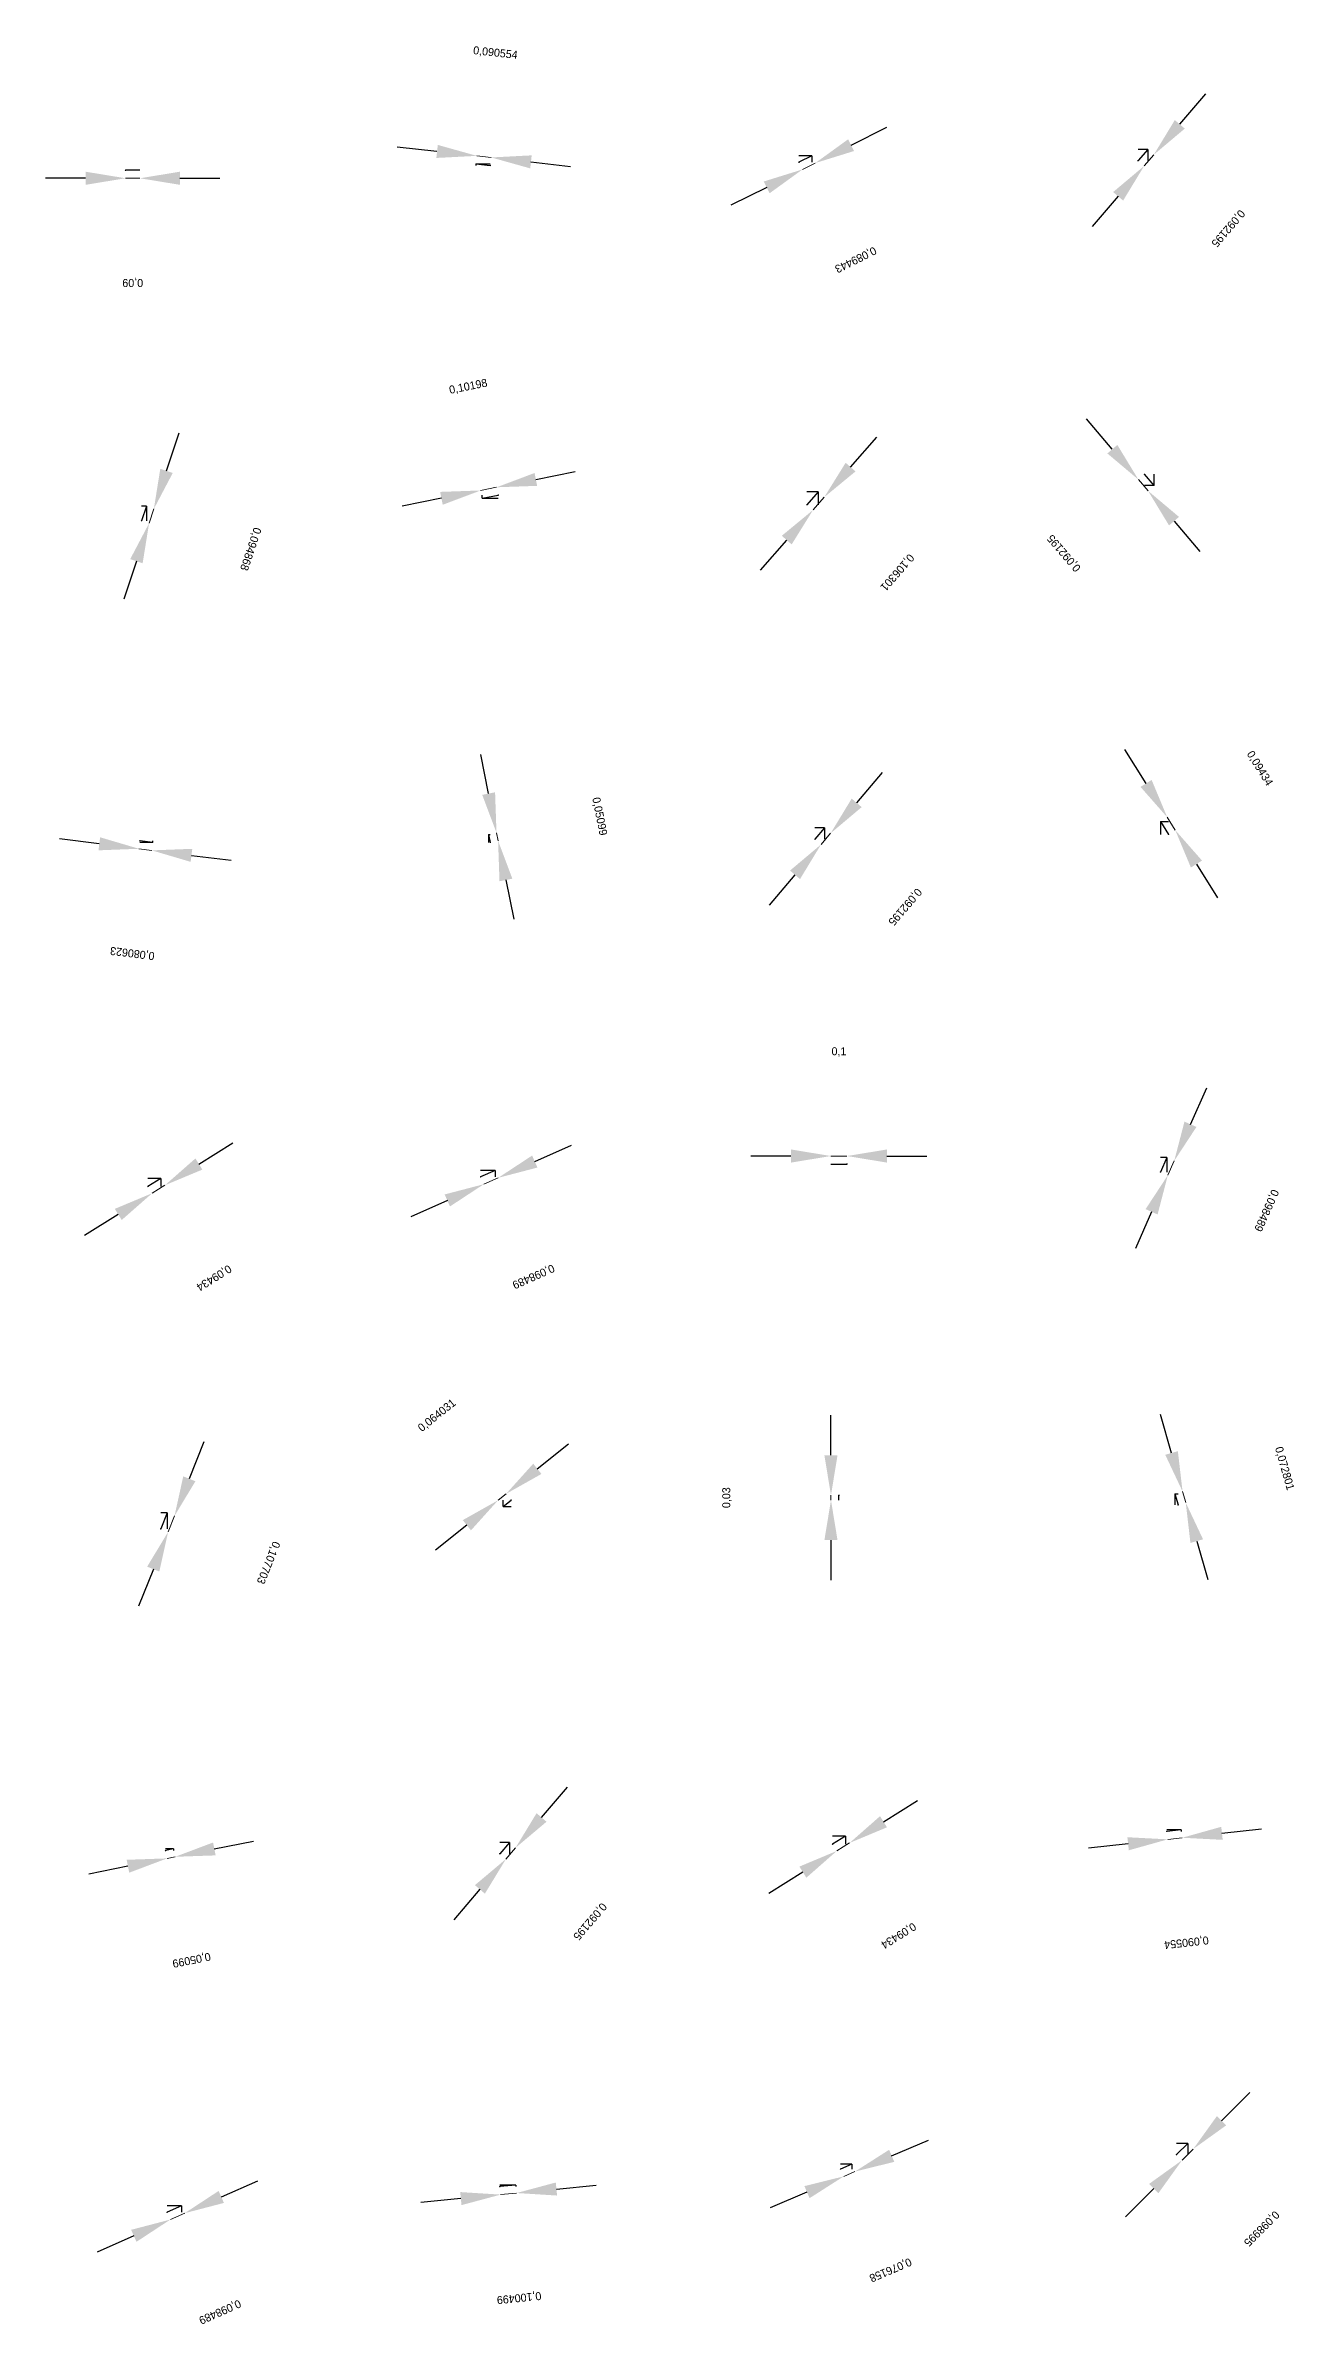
# Model space of a CAD drawing. Header units: metres. Extents: x 6010712 to 6010732, y 6568801 to 6568957.
# Drawn here: x 6010711.58 to 6010719.39, y 6568801.45 to 6568815.7 of the extents above; entities that cross this region are included whole.
import ezdxf

# ---------------------------------------------------------------- set-up
doc = ezdxf.new("R2010")
doc.units = ezdxf.units.M
doc.dimstyles.get("Standard").update_dxf_attribs({"dimtxt": 2.5, "dimasz": 2.5, "dimexe": 1.25, "dimexo": 0.625, "dimtad": 1, "dimdec": 0, "dimcen": 2.5, "dimadec": 0, "dimazin": 0, "dimtfac": 1, "dimtmove": 0, "dimatfit": 3, "dimarcsym": 0})

# ---------------------------------------------------------------- blocks, each defined once
blk = doc.blocks.new('_CLOSEDFILLED')
at = {"color": 0, "linetype": 'BYBLOCK'}
blk.add_solid([(-1, 0.164), (0, 0), (-1, -0.164)], dxfattribs=at)
blk = doc.blocks.new('*D1')
for p, q in [((6010718.932, 6568802.731), (6010719.109, 6568802.908)), ((6010718.509, 6568802.308), (6010718.332, 6568802.131))]:
    blk.add_line(p, q)
at = {"lineweight": 13}
blk.add_line((6010718.755, 6568802.555), (6010718.685, 6568802.485), dxfattribs=at)
at = {"layer": 'DEFPOINTS'}
for p in [(6010718.65, 6568802.52), (6010718.72, 6568802.59), (6010718.755, 6568802.555)]:
    blk.add_point(p, dxfattribs=at)
at = {"xscale": 0.25, "yscale": 0.25}
for p, rotation in [((6010718.755, 6568802.555), -134.99999961885106), ((6010718.685, 6568802.485), 45.000000381148936)]:
    blk.add_blockref('_CLOSEDFILLED', p, dxfattribs=dict(at, rotation=rotation))
at = {"color": 1, "insert": (6010719.18, 6568802.06), "char_height": 0.05, "attachment_point": 5, "rotation": 225}
blk.add_mtext('0,098995', dxfattribs=at)
blk = doc.blocks.new('_DOTSMALL')
at = {"color": 0, "linetype": 'BYBLOCK', "const_width": 0.125}
blk.add_lwpolyline([(-0.0625, 0, 1), (0.0625, 0, 1)], format="xyb", close=True, dxfattribs=at)
blk = doc.blocks.new('_OPEN')
at = {"color": 0, "linetype": 'BYBLOCK'}
blk.add_line((0, 0), (-1, 0), dxfattribs=at)
blk.add_lwpolyline([(-1, 0.1644), (0, 0), (-1, -0.1644)], dxfattribs=at)
blk = doc.blocks.new('*D2')
for p, q in [((6010716.869, 6568802.513), (6010717.099, 6568802.611)), ((6010716.34, 6568802.286), (6010716.11, 6568802.187))]:
    blk.add_line(p, q)
at = {"lineweight": 13}
blk.add_line((6010716.64, 6568802.414), (6010716.57, 6568802.384), dxfattribs=at)
at = {"layer": 'DEFPOINTS'}
for p in [(6010716.55, 6568802.43), (6010716.62, 6568802.46), (6010716.64, 6568802.414)]:
    blk.add_point(p, dxfattribs=at)
at = {"xscale": 0.25, "yscale": 0.25}
for p, rotation in [((6010716.64, 6568802.414), -156.80140939435034), ((6010716.57, 6568802.384), 23.198590605649656)]:
    blk.add_blockref('_CLOSEDFILLED', p, dxfattribs=dict(at, rotation=rotation))
at = {"color": 1, "insert": (6010716.861, 6568801.802), "char_height": 0.05, "attachment_point": 5, "rotation": 203.1986}
blk.add_mtext('0,076158', dxfattribs=at)
blk = doc.blocks.new('*D3')
for p, q in [((6010714.176, 6568802.245), (6010713.927, 6568802.22)), ((6010714.774, 6568802.305), (6010715.022, 6568802.33))]:
    blk.add_line(p, q)
at = {"lineweight": 13}
blk.add_line((6010714.525, 6568802.28), (6010714.425, 6568802.27), dxfattribs=at)
at = {"layer": 'DEFPOINTS'}
for p in [(6010714.42, 6568802.32), (6010714.52, 6568802.33), (6010714.525, 6568802.28)]:
    blk.add_point(p, dxfattribs=at)
at = {"xscale": 0.25, "yscale": 0.25}
for p, rotation in [((6010714.425, 6568802.27), 5.710593031834577), ((6010714.525, 6568802.28), -174.28940696816542)]:
    blk.add_blockref('_CLOSEDFILLED', p, dxfattribs=dict(at, rotation=rotation))
at = {"color": 1, "insert": (6010714.54, 6568801.628), "char_height": 0.05, "attachment_point": 5, "rotation": 185.7106}
blk.add_mtext('0,100499', dxfattribs=at)
blk = doc.blocks.new('*D4')
for p, q in [((6010712.679, 6568802.256), (6010712.907, 6568802.357)), ((6010712.132, 6568802.013), (6010711.903, 6568801.911))]:
    blk.add_line(p, q)
at = {"lineweight": 13}
blk.add_line((6010712.45, 6568802.154), (6010712.36, 6568802.114), dxfattribs=at)
at = {"layer": 'DEFPOINTS'}
for p in [(6010712.34, 6568802.16), (6010712.43, 6568802.2), (6010712.45, 6568802.154)]:
    blk.add_point(p, dxfattribs=at)
at = {"xscale": 0.25, "yscale": 0.25}
for p, rotation in [((6010712.45, 6568802.154), -156.03751097041064), ((6010712.36, 6568802.114), 23.962489029589364)]:
    blk.add_blockref('_CLOSEDFILLED', p, dxfattribs=dict(at, rotation=rotation))
at = {"color": 1, "insert": (6010712.669, 6568801.54), "char_height": 0.05, "attachment_point": 5, "rotation": 203.9625}
blk.add_mtext('0,098489', dxfattribs=at)
blk = doc.blocks.new('*D5')
for p, q in [((6010718.934, 6568804.528), (6010719.182, 6568804.556)), ((6010718.347, 6568804.463), (6010718.099, 6568804.435))]:
    blk.add_line(p, q)
at = {"lineweight": 13}
blk.add_line((6010718.686, 6568804.5), (6010718.596, 6568804.49), dxfattribs=at)
at = {"layer": 'DEFPOINTS'}
for p in [(6010718.59, 6568804.54), (6010718.68, 6568804.55), (6010718.686, 6568804.5)]:
    blk.add_point(p, dxfattribs=at)
at = {"xscale": 0.25, "yscale": 0.25}
for p, rotation in [((6010718.596, 6568804.49), 6.3401916157614835), ((6010718.686, 6568804.5), -173.65980838423852)]:
    blk.add_blockref('_CLOSEDFILLED', p, dxfattribs=dict(at, rotation=rotation))
at = {"color": 1, "insert": (6010718.712, 6568803.849), "char_height": 0.05, "attachment_point": 5, "rotation": 186.3402}
blk.add_mtext('0,090554', dxfattribs=at)
blk = doc.blocks.new('*D6')
for p, q in [((6010716.8185, 6568804.6001), (6010717.0305, 6568804.7326)), ((6010716.3145, 6568804.2851), (6010716.1025, 6568804.1526))]:
    blk.add_line(p, q)
at = {"lineweight": 13}
blk.add_line((6010716.6065, 6568804.4676), (6010716.5265, 6568804.4176), dxfattribs=at)
at = {"layer": 'DEFPOINTS'}
for p in [(6010716.5, 6568804.46), (6010716.58, 6568804.51), (6010716.6065, 6568804.4676)]:
    blk.add_point(p, dxfattribs=at)
at = {"xscale": 0.25, "yscale": 0.25}
for p, rotation in [((6010716.6065, 6568804.4676), -147.99461691182853), ((6010716.5265, 6568804.4176), 32.00538308817147)]:
    blk.add_blockref('_CLOSEDFILLED', p, dxfattribs=dict(at, rotation=rotation))
at = {"color": 1, "insert": (6010716.911, 6568803.8914), "char_height": 0.05, "attachment_point": 5, "rotation": 212.00538}
blk.add_mtext('0,09434', dxfattribs=at)
blk = doc.blocks.new('*D7')
for p, q in [((6010714.681, 6568804.627), (6010714.843, 6568804.817)), ((6010714.295, 6568804.178), (6010714.133, 6568803.988))]:
    blk.add_line(p, q)
at = {"lineweight": 13}
blk.add_line((6010714.518, 6568804.437), (6010714.458, 6568804.367), dxfattribs=at)
at = {"layer": 'DEFPOINTS'}
for p in [(6010714.42, 6568804.4), (6010714.48, 6568804.47), (6010714.518, 6568804.437)]:
    blk.add_point(p, dxfattribs=at)
at = {"xscale": 0.25, "yscale": 0.25}
for p, rotation in [((6010714.518, 6568804.437), -130.60129514722425), ((6010714.458, 6568804.367), 49.39870485277575)]:
    blk.add_blockref('_CLOSEDFILLED', p, dxfattribs=dict(at, rotation=rotation))
at = {"color": 1, "insert": (6010714.981, 6568803.979), "char_height": 0.05, "attachment_point": 5, "rotation": 229.3987}
blk.add_mtext('0,092195', dxfattribs=at)
blk = doc.blocks.new('*D8')
at = {"lineweight": 13}
blk.add_line((6010712.39, 6568804.381), (6010712.34, 6568804.371), dxfattribs=at)
for p, q in [((6010712.635, 6568804.43), (6010712.88, 6568804.479)), ((6010712.095, 6568804.322), (6010711.85, 6568804.273))]:
    blk.add_line(p, q)
at = {"layer": 'DEFPOINTS'}
for p in [(6010712.33, 6568804.42), (6010712.38, 6568804.43), (6010712.39, 6568804.381)]:
    blk.add_point(p, dxfattribs=at)
at = {"xscale": 0.25, "yscale": 0.25}
for p, rotation in [((6010712.34, 6568804.371), 11.309932268786156), ((6010712.39, 6568804.381), -168.69006773121384)]:
    blk.add_blockref('_CLOSEDFILLED', p, dxfattribs=dict(at, rotation=rotation))
at = {"color": 1, "insert": (6010712.492, 6568803.739), "char_height": 0.05, "attachment_point": 5, "rotation": 191.3099}
blk.add_mtext('0,05099', dxfattribs=at)
blk = doc.blocks.new('*D9')
for p, q in [((6010718.619, 6568806.904), (6010718.551, 6568807.144)), ((6010718.777, 6568806.353), (6010718.845, 6568806.113))]:
    blk.add_line(p, q)
at = {"lineweight": 13}
blk.add_line((6010718.688, 6568806.664), (6010718.708, 6568806.594), dxfattribs=at)
at = {"layer": 'DEFPOINTS'}
for p in [(6010718.688, 6568806.664), (6010718.64, 6568806.65), (6010718.66, 6568806.58)]:
    blk.add_point(p, dxfattribs=at)
at = {"xscale": 0.25, "yscale": 0.25}
for p, rotation in [((6010718.688, 6568806.664), -74.05460379703457), ((6010718.708, 6568806.594), 105.94539620296543)]:
    blk.add_blockref('_CLOSEDFILLED', p, dxfattribs=dict(at, rotation=rotation))
at = {"color": 1, "insert": (6010719.323, 6568806.807), "char_height": 0.05, "attachment_point": 5, "rotation": 285.9454}
blk.add_mtext('0,072801', dxfattribs=at)
blk = doc.blocks.new('*D10')
for p, q in [((6010716.49, 6568806.89), (6010716.49, 6568807.14)), ((6010716.49, 6568806.36), (6010716.49, 6568806.11))]:
    blk.add_line(p, q)
at = {"lineweight": 13}
blk.add_line((6010716.49, 6568806.61), (6010716.49, 6568806.64), dxfattribs=at)
at = {"layer": 'DEFPOINTS'}
for p in [(6010716.49, 6568806.61), (6010716.54, 6568806.64), (6010716.54, 6568806.61)]:
    blk.add_point(p, dxfattribs=at)
at = {"xscale": 0.25, "yscale": 0.25}
for p, rotation in [((6010716.49, 6568806.64), 270), ((6010716.49, 6568806.61), 90)]:
    blk.add_blockref('_CLOSEDFILLED', p, dxfattribs=dict(at, rotation=rotation))
at = {"color": 1, "insert": (6010715.84, 6568806.625), "char_height": 0.05, "attachment_point": 5, "rotation": 90}
blk.add_mtext('0,03', dxfattribs=at)
blk = doc.blocks.new('*D11')
for p, q in [((6010714.654, 6568806.805), (6010714.849, 6568806.961)), ((6010714.214, 6568806.453), (6010714.018, 6568806.297))]:
    blk.add_line(p, q)
at = {"lineweight": 13}
blk.add_line((6010714.409, 6568806.609), (6010714.459, 6568806.649), dxfattribs=at)
at = {"layer": 'DEFPOINTS'}
for p in [(6010714.409, 6568806.609), (6010714.44, 6568806.57), (6010714.49, 6568806.61)]:
    blk.add_point(p, dxfattribs=at)
at = {"xscale": 0.25, "yscale": 0.25}
for p, rotation in [((6010714.459, 6568806.649), 218.65980838423852), ((6010714.409, 6568806.609), 38.65980838423852)]:
    blk.add_blockref('_CLOSEDFILLED', p, dxfattribs=dict(at, rotation=rotation))
at = {"color": 1, "insert": (6010714.028, 6568807.137), "char_height": 0.05, "attachment_point": 5, "rotation": 38.6598}
blk.add_mtext('0,064031', dxfattribs=at)
blk = doc.blocks.new('*D12')
for p, q in [((6010712.479, 6568806.744), (6010712.572, 6568806.976)), ((6010712.254, 6568806.179), (6010712.161, 6568805.947))]:
    blk.add_line(p, q)
at = {"lineweight": 13}
blk.add_line((6010712.386, 6568806.511), (6010712.346, 6568806.411), dxfattribs=at)
at = {"layer": 'DEFPOINTS'}
for p in [(6010712.34, 6568806.53), (6010712.386, 6568806.511), (6010712.3, 6568806.43)]:
    blk.add_point(p, dxfattribs=at)
at = {"xscale": 0.25, "yscale": 0.25}
for p, rotation in [((6010712.386, 6568806.511), -111.80140939435034), ((6010712.346, 6568806.411), 68.19859060564966)]:
    blk.add_blockref('_CLOSEDFILLED', p, dxfattribs=dict(at, rotation=rotation))
at = {"color": 1, "insert": (6010712.97, 6568806.22), "char_height": 0.05, "attachment_point": 5, "rotation": 248.1986}
blk.add_mtext('0,107703', dxfattribs=at)
blk = doc.blocks.new('*D13')
for p, q in [((6010718.737, 6568808.958), (6010718.839, 6568809.187)), ((6010718.494, 6568808.411), (6010718.393, 6568808.183))]:
    blk.add_line(p, q)
at = {"lineweight": 13}
blk.add_line((6010718.636, 6568808.73), (6010718.596, 6568808.64), dxfattribs=at)
at = {"layer": 'DEFPOINTS'}
for p in [(6010718.55, 6568808.66), (6010718.59, 6568808.75), (6010718.636, 6568808.73)]:
    blk.add_point(p, dxfattribs=at)
at = {"xscale": 0.25, "yscale": 0.25}
for p, rotation in [((6010718.636, 6568808.73), -113.96248902958938), ((6010718.596, 6568808.64), 66.03751097041062)]:
    blk.add_blockref('_CLOSEDFILLED', p, dxfattribs=dict(at, rotation=rotation))
at = {"color": 1, "insert": (6010719.21, 6568808.421), "char_height": 0.05, "attachment_point": 5, "rotation": 246.0375}
blk.add_mtext('0,098489', dxfattribs=at)
blk = doc.blocks.new('*D14')
for p, q in [((6010716.24, 6568808.76), (6010715.99, 6568808.76)), ((6010716.84, 6568808.76), (6010717.09, 6568808.76))]:
    blk.add_line(p, q)
at = {"lineweight": 13}
blk.add_line((6010716.49, 6568808.76), (6010716.59, 6568808.76), dxfattribs=at)
at = {"layer": 'DEFPOINTS'}
for p in [(6010716.49, 6568808.76), (6010716.49, 6568808.71), (6010716.59, 6568808.71)]:
    blk.add_point(p, dxfattribs=at)
at = {"xscale": 0.25, "yscale": 0.25}
blk.add_blockref('_CLOSEDFILLED', (6010716.49, 6568808.76), dxfattribs=at)
at = {"xscale": 0.25, "yscale": 0.25, "rotation": 180}
blk.add_blockref('_CLOSEDFILLED', (6010716.59, 6568808.76), dxfattribs=at)
at = {"color": 1, "insert": (6010716.54, 6568809.41), "char_height": 0.05, "attachment_point": 5}
blk.add_mtext('0,1', dxfattribs=at)
blk = doc.blocks.new('*D15')
for p, q in [((6010714.639, 6568808.726), (6010714.867, 6568808.827)), ((6010714.092, 6568808.483), (6010713.863, 6568808.381))]:
    blk.add_line(p, q)
at = {"lineweight": 13}
blk.add_line((6010714.41, 6568808.624), (6010714.32, 6568808.584), dxfattribs=at)
at = {"layer": 'DEFPOINTS'}
for p in [(6010714.39, 6568808.67), (6010714.3, 6568808.63), (6010714.41, 6568808.624)]:
    blk.add_point(p, dxfattribs=at)
at = {"xscale": 0.25, "yscale": 0.25}
for p, rotation in [((6010714.41, 6568808.624), -156.03751097041064), ((6010714.32, 6568808.584), 23.962489029589364)]:
    blk.add_blockref('_CLOSEDFILLED', p, dxfattribs=dict(at, rotation=rotation))
at = {"color": 1, "insert": (6010714.629, 6568808.01), "char_height": 0.05, "attachment_point": 5, "rotation": 203.9625}
blk.add_mtext('0,098489', dxfattribs=at)
blk = doc.blocks.new('*D16')
for p, q in [((6010712.5385, 6568808.7101), (6010712.7505, 6568808.8426)), ((6010712.0345, 6568808.3951), (6010711.8225, 6568808.2626))]:
    blk.add_line(p, q)
at = {"lineweight": 13}
blk.add_line((6010712.3265, 6568808.5776), (6010712.2465, 6568808.5276), dxfattribs=at)
at = {"layer": 'DEFPOINTS'}
for p in [(6010712.22, 6568808.57), (6010712.3, 6568808.62), (6010712.3265, 6568808.5776)]:
    blk.add_point(p, dxfattribs=at)
at = {"xscale": 0.25, "yscale": 0.25}
for p, rotation in [((6010712.3265, 6568808.5776), -147.99461691182853), ((6010712.2465, 6568808.5276), 32.00538308817147)]:
    blk.add_blockref('_CLOSEDFILLED', p, dxfattribs=dict(at, rotation=rotation))
at = {"color": 1, "insert": (6010712.631, 6568808.0014), "char_height": 0.05, "attachment_point": 5, "rotation": 212.00538}
blk.add_mtext('0,09434', dxfattribs=at)
blk = doc.blocks.new('*D17')
for p, q in [((6010718.4599, 6568811.0885), (6010718.3274, 6568811.3005)), ((6010718.7749, 6568810.5845), (6010718.9074, 6568810.3725))]:
    blk.add_line(p, q)
at = {"lineweight": 13}
blk.add_line((6010718.5924, 6568810.8765), (6010718.6424, 6568810.7965), dxfattribs=at)
at = {"layer": 'DEFPOINTS'}
for p in [(6010718.55, 6568810.85), (6010718.5924, 6568810.8765), (6010718.6, 6568810.77)]:
    blk.add_point(p, dxfattribs=at)
at = {"xscale": 0.25, "yscale": 0.25}
for p, rotation in [((6010718.5924, 6568810.8765), -57.994616911828544), ((6010718.6424, 6568810.7965), 122.00538308817146)]:
    blk.add_blockref('_CLOSEDFILLED', p, dxfattribs=dict(at, rotation=rotation))
at = {"color": 1, "insert": (6010719.1686, 6568811.181), "char_height": 0.05, "attachment_point": 5, "rotation": 302.00538}
blk.add_mtext('0,09434', dxfattribs=at)
blk = doc.blocks.new('*D18')
for p, q in [((6010716.651, 6568810.967), (6010716.813, 6568811.157)), ((6010716.265, 6568810.518), (6010716.103, 6568810.328))]:
    blk.add_line(p, q)
at = {"lineweight": 13}
blk.add_line((6010716.488, 6568810.777), (6010716.428, 6568810.707), dxfattribs=at)
at = {"layer": 'DEFPOINTS'}
for p in [(6010716.45, 6568810.81), (6010716.39, 6568810.74), (6010716.488, 6568810.777)]:
    blk.add_point(p, dxfattribs=at)
at = {"xscale": 0.25, "yscale": 0.25}
for p, rotation in [((6010716.488, 6568810.777), -130.60129514722425), ((6010716.428, 6568810.707), 49.39870485277575)]:
    blk.add_blockref('_CLOSEDFILLED', p, dxfattribs=dict(at, rotation=rotation))
at = {"color": 1, "insert": (6010716.951, 6568810.319), "char_height": 0.05, "attachment_point": 5, "rotation": 229.3987}
blk.add_mtext('0,092195', dxfattribs=at)
blk = doc.blocks.new('*D19')
for p, q in [((6010714.35, 6568811.025), (6010714.301, 6568811.27)), ((6010714.458, 6568810.485), (6010714.507, 6568810.24))]:
    blk.add_line(p, q)
at = {"lineweight": 13}
blk.add_line((6010714.399, 6568810.78), (6010714.409, 6568810.73), dxfattribs=at)
at = {"layer": 'DEFPOINTS'}
for p in [(6010714.35, 6568810.77), (6010714.36, 6568810.72), (6010714.399, 6568810.78)]:
    blk.add_point(p, dxfattribs=at)
at = {"xscale": 0.25, "yscale": 0.25}
for p, rotation in [((6010714.399, 6568810.78), -78.69006670504359), ((6010714.409, 6568810.73), 101.30993329495641)]:
    blk.add_blockref('_CLOSEDFILLED', p, dxfattribs=dict(at, rotation=rotation))
at = {"color": 1, "insert": (6010715.041, 6568810.882), "char_height": 0.05, "attachment_point": 5, "rotation": 281.3099}
blk.add_mtext('0,05099', dxfattribs=at)
blk = doc.blocks.new('*D20')
for p, q in [((6010711.916, 6568810.711), (6010711.668, 6568810.742)), ((6010712.492, 6568810.639), (6010712.74, 6568810.608))]:
    blk.add_line(p, q)
at = {"lineweight": 13}
blk.add_line((6010712.244, 6568810.67), (6010712.164, 6568810.68), dxfattribs=at)
at = {"layer": 'DEFPOINTS'}
for p in [(6010712.17, 6568810.73), (6010712.244, 6568810.67), (6010712.25, 6568810.72)]:
    blk.add_point(p, dxfattribs=at)
at = {"xscale": 0.25, "yscale": 0.25}
for p, rotation in [((6010712.164, 6568810.68), 352.8749831585365), ((6010712.244, 6568810.67), 172.8749831585365)]:
    blk.add_blockref('_CLOSEDFILLED', p, dxfattribs=dict(at, rotation=rotation))
at = {"color": 1, "insert": (6010712.123, 6568810.03), "char_height": 0.05, "attachment_point": 5, "rotation": 172.875}
blk.add_mtext('0,080623', dxfattribs=at)
blk = doc.blocks.new('*D21')
for p, q in [((6010718.249, 6568813.177), (6010718.087, 6568813.367)), ((6010718.635, 6568812.728), (6010718.797, 6568812.538))]:
    blk.add_line(p, q)
at = {"lineweight": 13}
blk.add_line((6010718.472, 6568812.917), (6010718.412, 6568812.987), dxfattribs=at)
at = {"layer": 'DEFPOINTS'}
for p in [(6010718.45, 6568813.02), (6010718.51, 6568812.95), (6010718.472, 6568812.917)]:
    blk.add_point(p, dxfattribs=at)
at = {"xscale": 0.25, "yscale": 0.25}
for p, rotation in [((6010718.412, 6568812.987), 310.60129470778196), ((6010718.472, 6568812.917), 130.60129470778196)]:
    blk.add_blockref('_CLOSEDFILLED', p, dxfattribs=dict(at, rotation=rotation))
at = {"color": 1, "insert": (6010717.949, 6568812.529), "char_height": 0.05, "attachment_point": 5, "rotation": 130.6013}
blk.add_mtext('0,092195', dxfattribs=at)
blk = doc.blocks.new('*D22')
for p, q in [((6010716.612, 6568813.065), (6010716.777, 6568813.253)), ((6010716.213, 6568812.609), (6010716.048, 6568812.421))]:
    blk.add_line(p, q)
at = {"lineweight": 13}
blk.add_line((6010716.448, 6568812.877), (6010716.378, 6568812.797), dxfattribs=at)
at = {"layer": 'DEFPOINTS'}
for p in [(6010716.34, 6568812.83), (6010716.41, 6568812.91), (6010716.448, 6568812.877)]:
    blk.add_point(p, dxfattribs=at)
at = {"xscale": 0.25, "yscale": 0.25}
for p, rotation in [((6010716.448, 6568812.877), -131.18592526015365), ((6010716.378, 6568812.797), 48.81407473984635)]:
    blk.add_blockref('_CLOSEDFILLED', p, dxfattribs=dict(at, rotation=rotation))
at = {"color": 1, "insert": (6010716.902, 6568812.409), "char_height": 0.05, "attachment_point": 5, "rotation": 228.8141}
blk.add_mtext('0,106301', dxfattribs=at)
blk = doc.blocks.new('*D23')
at = {"lineweight": 13}
blk.add_line((6010714.3, 6568812.919), (6010714.4, 6568812.939), dxfattribs=at)
for p, q in [((6010714.645, 6568812.988), (6010714.89, 6568813.037)), ((6010714.055, 6568812.87), (6010713.81, 6568812.821))]:
    blk.add_line(p, q)
at = {"layer": 'DEFPOINTS'}
for p in [(6010714.3, 6568812.919), (6010714.31, 6568812.87), (6010714.41, 6568812.89)]:
    blk.add_point(p, dxfattribs=at)
at = {"xscale": 0.25, "yscale": 0.25}
for p, rotation in [((6010714.3, 6568812.919), 11.30993216616914), ((6010714.4, 6568812.939), 191.30993216616915)]:
    blk.add_blockref('_CLOSEDFILLED', p, dxfattribs=dict(at, rotation=rotation))
at = {"color": 1, "insert": (6010714.223, 6568813.566), "char_height": 0.05, "attachment_point": 5, "rotation": 11.3099}
blk.add_mtext('0,10198', dxfattribs=at)
blk = doc.blocks.new('*D24')
for p, q in [((6010712.336, 6568813.041), (6010712.416, 6568813.279)), ((6010712.148, 6568812.477), (6010712.069, 6568812.24))]:
    blk.add_line(p, q)
at = {"lineweight": 13}
blk.add_line((6010712.257, 6568812.804), (6010712.227, 6568812.714), dxfattribs=at)
at = {"layer": 'DEFPOINTS'}
for p in [(6010712.21, 6568812.82), (6010712.257, 6568812.804), (6010712.18, 6568812.73)]:
    blk.add_point(p, dxfattribs=at)
at = {"xscale": 0.25, "yscale": 0.25}
for p, rotation in [((6010712.257, 6568812.804), -108.43494900079152), ((6010712.227, 6568812.714), 71.56505099920848)]:
    blk.add_blockref('_CLOSEDFILLED', p, dxfattribs=dict(at, rotation=rotation))
at = {"color": 1, "insert": (6010712.859, 6568812.554), "char_height": 0.05, "attachment_point": 5, "rotation": 251.5651}
blk.add_mtext('0,094868', dxfattribs=at)
blk = doc.blocks.new('*D25')
for p, q in [((6010718.671, 6568815.207), (6010718.833, 6568815.397)), ((6010718.285, 6568814.758), (6010718.123, 6568814.568))]:
    blk.add_line(p, q)
at = {"lineweight": 13}
blk.add_line((6010718.508, 6568815.017), (6010718.448, 6568814.947), dxfattribs=at)
at = {"layer": 'DEFPOINTS'}
for p in [(6010718.41, 6568814.98), (6010718.47, 6568815.05), (6010718.508, 6568815.017)]:
    blk.add_point(p, dxfattribs=at)
at = {"xscale": 0.25, "yscale": 0.25}
for p, rotation in [((6010718.508, 6568815.017), -130.60129470778196), ((6010718.448, 6568814.947), 49.39870529221804)]:
    blk.add_blockref('_CLOSEDFILLED', p, dxfattribs=dict(at, rotation=rotation))
at = {"color": 1, "insert": (6010718.971, 6568814.559), "char_height": 0.05, "attachment_point": 5, "rotation": 229.3987}
blk.add_mtext('0,092195', dxfattribs=at)
blk = doc.blocks.new('*D26')
for p, q in [((6010716.616, 6568815.077), (6010716.84, 6568815.189)), ((6010716.089, 6568814.813), (6010715.865, 6568814.702))]:
    blk.add_line(p, q)
at = {"lineweight": 13}
blk.add_line((6010716.392, 6568814.965), (6010716.312, 6568814.925), dxfattribs=at)
at = {"layer": 'DEFPOINTS'}
for p in [(6010716.29, 6568814.97), (6010716.37, 6568815.01), (6010716.392, 6568814.965)]:
    blk.add_point(p, dxfattribs=at)
at = {"xscale": 0.25, "yscale": 0.25}
for p, rotation in [((6010716.392, 6568814.965), -153.434948822922), ((6010716.312, 6568814.925), 26.565051177078004)]:
    blk.add_blockref('_CLOSEDFILLED', p, dxfattribs=dict(at, rotation=rotation))
at = {"color": 1, "insert": (6010716.643, 6568814.364), "char_height": 0.05, "attachment_point": 5, "rotation": 206.5651}
blk.add_mtext('0,089443', dxfattribs=at)
blk = doc.blocks.new('*D27')
for p, q in [((6010714.027, 6568815.037), (6010713.779, 6568815.065)), ((6010714.614, 6568814.972), (6010714.862, 6568814.944))]:
    blk.add_line(p, q)
at = {"lineweight": 13}
blk.add_line((6010714.276, 6568815.01), (6010714.366, 6568815), dxfattribs=at)
at = {"layer": 'DEFPOINTS'}
for p in [(6010714.27, 6568814.96), (6010714.276, 6568815.01), (6010714.36, 6568814.95)]:
    blk.add_point(p, dxfattribs=at)
at = {"xscale": 0.25, "yscale": 0.25}
for p, rotation in [((6010714.276, 6568815.01), -6.340191550687279), ((6010714.366, 6568815), 173.65980844931272)]:
    blk.add_blockref('_CLOSEDFILLED', p, dxfattribs=dict(at, rotation=rotation))
at = {"color": 1, "insert": (6010714.392, 6568815.651), "char_height": 0.05, "attachment_point": 5, "rotation": 353.6598}
blk.add_mtext('0,090554', dxfattribs=at)
blk = doc.blocks.new('*D28')
for p, q in [((6010711.83, 6568814.87), (6010711.58, 6568814.87)), ((6010712.42, 6568814.87), (6010712.67, 6568814.87))]:
    blk.add_line(p, q)
at = {"lineweight": 13}
blk.add_line((6010712.17, 6568814.87), (6010712.08, 6568814.87), dxfattribs=at)
at = {"layer": 'DEFPOINTS'}
for p in [(6010712.08, 6568814.92), (6010712.17, 6568814.92), (6010712.17, 6568814.87)]:
    blk.add_point(p, dxfattribs=at)
at = {"xscale": 0.25, "yscale": 0.25}
for p, rotation in [((6010712.08, 6568814.87), 360), ((6010712.17, 6568814.87), 180)]:
    blk.add_blockref('_CLOSEDFILLED', p, dxfattribs=dict(at, rotation=rotation))
at = {"color": 1, "insert": (6010712.125, 6568814.22), "char_height": 0.05, "attachment_point": 5, "rotation": 180}
blk.add_mtext('0,09', dxfattribs=at)

msp = doc.modelspace()

# ---------------------------------------------------------------- hatches: boundary and pattern name
h = msp.add_hatch(color=1)
edge = h.paths.add_edge_path()
edge.add_ellipse((6010712.08, 6568814.92), major_axis=(0, 0.005), ratio=1, start_angle=0, end_angle=360, ccw=False)
h = msp.add_hatch(color=1)
edge = h.paths.add_edge_path()
edge.add_ellipse((6010714.36, 6568814.95), major_axis=(0, 0.005), ratio=1, start_angle=0, end_angle=360, ccw=False)
h = msp.add_hatch(color=1)
edge = h.paths.add_edge_path()
edge.add_ellipse((6010716.29, 6568814.97), major_axis=(0, 0.005), ratio=1, start_angle=0, end_angle=360, ccw=False)
h = msp.add_hatch(color=1)
edge = h.paths.add_edge_path()
edge.add_ellipse((6010718.41, 6568814.98), major_axis=(0, 0.005), ratio=1, start_angle=0, end_angle=360, ccw=False)
h = msp.add_hatch(color=1)
edge = h.paths.add_edge_path()
edge.add_ellipse((6010718.45, 6568813.02), major_axis=(0, 0.005), ratio=1, start_angle=0, end_angle=360, ccw=False)
h = msp.add_hatch(color=1)
edge = h.paths.add_edge_path()
edge.add_ellipse((6010714.41, 6568812.89), major_axis=(0, 0.005), ratio=1, start_angle=0, end_angle=360, ccw=False)
h = msp.add_hatch(color=1)
edge = h.paths.add_edge_path()
edge.add_ellipse((6010716.34, 6568812.83), major_axis=(0, 0.005), ratio=1, start_angle=0, end_angle=360, ccw=False)
h = msp.add_hatch(color=1)
edge = h.paths.add_edge_path()
edge.add_ellipse((6010712.18, 6568812.73), major_axis=(0, 0.005), ratio=1, start_angle=0, end_angle=360, ccw=False)
h = msp.add_hatch(color=1)
edge = h.paths.add_edge_path()
edge.add_ellipse((6010712.17, 6568810.73), major_axis=(0, 0.005), ratio=1, start_angle=0, end_angle=360, ccw=False)
h = msp.add_hatch(color=1)
edge = h.paths.add_edge_path()
edge.add_ellipse((6010714.36, 6568810.72), major_axis=(0, 0.005), ratio=1, start_angle=0, end_angle=360, ccw=False)
h = msp.add_hatch(color=1)
edge = h.paths.add_edge_path()
edge.add_ellipse((6010716.39, 6568810.74), major_axis=(0, 0.005), ratio=1, start_angle=0, end_angle=360, ccw=False)
h = msp.add_hatch(color=1)
edge = h.paths.add_edge_path()
edge.add_ellipse((6010718.6, 6568810.77), major_axis=(0, 0.005), ratio=1, start_angle=0, end_angle=360, ccw=False)
h = msp.add_hatch(color=1)
edge = h.paths.add_edge_path()
edge.add_ellipse((6010716.59, 6568808.71), major_axis=(0, 0.005), ratio=1, start_angle=0, end_angle=360, ccw=False)
h = msp.add_hatch(color=1)
edge = h.paths.add_edge_path()
edge.add_ellipse((6010718.55, 6568808.66), major_axis=(0, 0.005), ratio=1, start_angle=0, end_angle=360, ccw=False)
h = msp.add_hatch(color=1)
edge = h.paths.add_edge_path()
edge.add_ellipse((6010712.22, 6568808.57), major_axis=(0, 0.005), ratio=1, start_angle=0, end_angle=360, ccw=False)
h = msp.add_hatch(color=1)
edge = h.paths.add_edge_path()
edge.add_ellipse((6010714.3, 6568808.63), major_axis=(0, 0.005), ratio=1, start_angle=0, end_angle=360, ccw=False)
h = msp.add_hatch(color=1)
edge = h.paths.add_edge_path()
edge.add_ellipse((6010714.49, 6568806.61), major_axis=(0, 0.005), ratio=1, start_angle=0, end_angle=360, ccw=False)
h = msp.add_hatch(color=1)
edge = h.paths.add_edge_path()
edge.add_ellipse((6010716.54, 6568806.64), major_axis=(0, 0.005), ratio=1, start_angle=0, end_angle=360, ccw=False)
h = msp.add_hatch(color=1)
edge = h.paths.add_edge_path()
edge.add_ellipse((6010718.66, 6568806.58), major_axis=(0, 0.005), ratio=1, start_angle=0, end_angle=360, ccw=False)
h = msp.add_hatch(color=1)
edge = h.paths.add_edge_path()
edge.add_ellipse((6010712.3, 6568806.43), major_axis=(0, 0.005), ratio=1, start_angle=0, end_angle=360, ccw=False)
h = msp.add_hatch(color=1)
edge = h.paths.add_edge_path()
edge.add_ellipse((6010718.59, 6568804.54), major_axis=(0, 0.005), ratio=1, start_angle=0, end_angle=360, ccw=False)
h = msp.add_hatch(color=1)
edge = h.paths.add_edge_path()
edge.add_ellipse((6010712.33, 6568804.42), major_axis=(0, 0.005), ratio=1, start_angle=0, end_angle=360, ccw=False)
h = msp.add_hatch(color=1)
edge = h.paths.add_edge_path()
edge.add_ellipse((6010714.42, 6568804.4), major_axis=(0, 0.005), ratio=1, start_angle=0, end_angle=360, ccw=False)
h = msp.add_hatch(color=1)
edge = h.paths.add_edge_path()
edge.add_ellipse((6010716.5, 6568804.46), major_axis=(0, 0.005), ratio=1, start_angle=0, end_angle=360, ccw=False)
h = msp.add_hatch(color=1)
edge = h.paths.add_edge_path()
edge.add_ellipse((6010718.65, 6568802.52), major_axis=(0, 0.005), ratio=1, start_angle=0, end_angle=360, ccw=False)
h = msp.add_hatch(color=1)
edge = h.paths.add_edge_path()
edge.add_ellipse((6010716.55, 6568802.43), major_axis=(0, 0.005), ratio=1, start_angle=0, end_angle=360, ccw=False)
h = msp.add_hatch(color=1)
edge = h.paths.add_edge_path()
edge.add_ellipse((6010714.42, 6568802.32), major_axis=(0, 0.005), ratio=1, start_angle=0, end_angle=360, ccw=False)
h = msp.add_hatch(color=1)
edge = h.paths.add_edge_path()
edge.add_ellipse((6010712.34, 6568802.16), major_axis=(0, 0.005), ratio=1, start_angle=0, end_angle=360, ccw=False)

# ---------------------------------------------------------------- linework, layer by layer
for p, q in [((6010712.17, 6568814.92), (6010712.08, 6568814.92)), ((6010714.27, 6568814.96), (6010714.36, 6568814.95)), ((6010716.37, 6568815.01), (6010716.29, 6568814.97)), ((6010718.47, 6568815.05), (6010718.41, 6568814.98)), ((6010718.51, 6568812.95), (6010718.45, 6568813.02)), ((6010712.21, 6568812.82), (6010712.18, 6568812.73)), ((6010714.31, 6568812.87), (6010714.41, 6568812.89)), ((6010716.41, 6568812.91), (6010716.34, 6568812.83)), ((6010716.45, 6568810.81), (6010716.39, 6568810.74)), ((6010718.55, 6568810.85), (6010718.6, 6568810.77)), ((6010712.25, 6568810.72), (6010712.17, 6568810.73)), ((6010714.35, 6568810.77), (6010714.36, 6568810.72)), ((6010714.39, 6568808.67), (6010714.3, 6568808.63)), ((6010716.49, 6568808.71), (6010716.59, 6568808.71)), ((6010718.59, 6568808.75), (6010718.55, 6568808.66)), ((6010712.3, 6568808.62), (6010712.22, 6568808.57)), ((6010712.34, 6568806.53), (6010712.3, 6568806.43)), ((6010714.44, 6568806.57), (6010714.49, 6568806.61)), ((6010716.54, 6568806.61), (6010716.54, 6568806.64)), ((6010718.64, 6568806.65), (6010718.66, 6568806.58)), ((6010718.68, 6568804.55), (6010718.59, 6568804.54)), ((6010712.38, 6568804.43), (6010712.33, 6568804.42)), ((6010714.48, 6568804.47), (6010714.42, 6568804.4)), ((6010716.58, 6568804.51), (6010716.5, 6568804.46)), ((6010718.72, 6568802.59), (6010718.65, 6568802.52)), ((6010716.62, 6568802.46), (6010716.55, 6568802.43)), ((6010714.52, 6568802.33), (6010714.42, 6568802.32)), ((6010712.43, 6568802.2), (6010712.34, 6568802.16))]:
    msp.add_line(p, q)
at = {"color": 4}
for p, q in [((6010712.17, 6568814.92), (6010712.08, 6568814.92)), ((6010714.27, 6568814.96), (6010714.36, 6568814.96)), ((6010716.37, 6568815.01), (6010716.29, 6568815.01)), ((6010718.47, 6568815.05), (6010718.41, 6568815.05)), ((6010718.51, 6568812.95), (6010718.45, 6568812.95)), ((6010712.21, 6568812.82), (6010712.18, 6568812.82)), ((6010714.31, 6568812.87), (6010714.41, 6568812.87)), ((6010716.41, 6568812.91), (6010716.34, 6568812.91)), ((6010716.45, 6568810.81), (6010716.39, 6568810.81)), ((6010718.55, 6568810.85), (6010718.6, 6568810.85)), ((6010712.25, 6568810.72), (6010712.17, 6568810.72)), ((6010714.35, 6568810.77), (6010714.36, 6568810.77)), ((6010714.39, 6568808.67), (6010714.3, 6568808.67)), ((6010716.49, 6568808.71), (6010716.59, 6568808.71)), ((6010718.59, 6568808.75), (6010718.55, 6568808.75)), ((6010712.3, 6568808.62), (6010712.22, 6568808.62)), ((6010712.34, 6568806.53), (6010712.3, 6568806.53)), ((6010714.44, 6568806.57), (6010714.49, 6568806.57)), ((6010716.54, 6568806.61), (6010716.54, 6568806.61)), ((6010718.64, 6568806.65), (6010718.66, 6568806.65)), ((6010718.68, 6568804.55), (6010718.59, 6568804.55)), ((6010712.38, 6568804.43), (6010712.33, 6568804.43)), ((6010714.48, 6568804.47), (6010714.42, 6568804.47)), ((6010716.58, 6568804.51), (6010716.5, 6568804.51)), ((6010718.72, 6568802.59), (6010718.65, 6568802.59)), ((6010716.62, 6568802.46), (6010716.55, 6568802.46)), ((6010714.52, 6568802.33), (6010714.42, 6568802.33)), ((6010712.43, 6568802.2), (6010712.34, 6568802.2))]:
    msp.add_line(p, q, dxfattribs=at)
at = {"color": 2}
for p, q in [((6010712.17, 6568814.92), (6010712.17, 6568814.92)), ((6010714.27, 6568814.96), (6010714.27, 6568814.95)), ((6010716.37, 6568815.01), (6010716.37, 6568814.97)), ((6010718.47, 6568815.05), (6010718.47, 6568814.98)), ((6010718.51, 6568812.95), (6010718.51, 6568813.02)), ((6010712.21, 6568812.82), (6010712.21, 6568812.73)), ((6010714.31, 6568812.87), (6010714.31, 6568812.89)), ((6010716.41, 6568812.91), (6010716.41, 6568812.83)), ((6010716.45, 6568810.81), (6010716.45, 6568810.74)), ((6010718.55, 6568810.85), (6010718.55, 6568810.77)), ((6010712.25, 6568810.72), (6010712.25, 6568810.73)), ((6010714.35, 6568810.77), (6010714.35, 6568810.72)), ((6010714.39, 6568808.67), (6010714.39, 6568808.63)), ((6010716.49, 6568808.71), (6010716.49, 6568808.71)), ((6010718.59, 6568808.75), (6010718.59, 6568808.66)), ((6010712.3, 6568808.62), (6010712.3, 6568808.57)), ((6010712.34, 6568806.53), (6010712.34, 6568806.43)), ((6010714.44, 6568806.57), (6010714.44, 6568806.61)), ((6010716.54, 6568806.61), (6010716.54, 6568806.64)), ((6010718.64, 6568806.65), (6010718.64, 6568806.58)), ((6010718.68, 6568804.55), (6010718.68, 6568804.54)), ((6010712.38, 6568804.43), (6010712.38, 6568804.42)), ((6010714.48, 6568804.47), (6010714.48, 6568804.4)), ((6010716.58, 6568804.51), (6010716.58, 6568804.46)), ((6010718.72, 6568802.59), (6010718.72, 6568802.52)), ((6010716.62, 6568802.46), (6010716.62, 6568802.43)), ((6010714.52, 6568802.33), (6010714.52, 6568802.32)), ((6010712.43, 6568802.2), (6010712.43, 6568802.16))]:
    msp.add_line(p, q, dxfattribs=at)

# ---------------------------------------------------------------- dimensions: what is measured, and where the dimension line sits
for base, p1, p2, angle, picture, middle in [((6010714.276, 6568815.01), (6010714.27, 6568814.96), (6010714.36, 6568814.95), 353.6598, '*D27', (6010714.392, 6568815.651)), ((6010718.508, 6568815.017), (6010718.47, 6568815.05), (6010718.41, 6568814.98), 229.3987, '*D25', (6010718.971, 6568814.559)), ((6010716.392, 6568814.965), (6010716.37, 6568815.01), (6010716.29, 6568814.97), 206.5651, '*D26', (6010716.643, 6568814.364)), ((6010712.17, 6568814.87), (6010712.17, 6568814.92), (6010712.08, 6568814.92), 180, '*D28', (6010712.125, 6568814.22)), ((6010714.3, 6568812.919), (6010714.31, 6568812.87), (6010714.41, 6568812.89), 11.3099, '*D23', (6010714.223, 6568813.566)), ((6010718.472, 6568812.917), (6010718.51, 6568812.95), (6010718.45, 6568813.02), 130.6013, '*D21', (6010717.949, 6568812.529)), ((6010712.257, 6568812.804), (6010712.21, 6568812.82), (6010712.18, 6568812.73), 251.5651, '*D24', (6010712.859, 6568812.554)), ((6010716.448, 6568812.877), (6010716.41, 6568812.91), (6010716.34, 6568812.83), 228.8141, '*D22', (6010716.902, 6568812.409)), ((6010714.399, 6568810.78), (6010714.35, 6568810.77), (6010714.36, 6568810.72), 281.3099, '*D19', (6010715.041, 6568810.882)), ((6010718.592, 6568810.876), (6010718.55, 6568810.85), (6010718.6, 6568810.77), 302.0054, '*D17', (6010719.169, 6568811.181)), ((6010716.488, 6568810.777), (6010716.45, 6568810.81), (6010716.39, 6568810.74), 229.3987, '*D18', (6010716.951, 6568810.319)), ((6010712.244, 6568810.67), (6010712.25, 6568810.72), (6010712.17, 6568810.73), 172.875, '*D20', (6010712.123, 6568810.03)), ((6010718.636, 6568808.73), (6010718.59, 6568808.75), (6010718.55, 6568808.66), 246.0375, '*D13', (6010719.21, 6568808.421)), ((6010712.326, 6568808.578), (6010712.3, 6568808.62), (6010712.22, 6568808.57), 212.0054, '*D16', (6010712.631, 6568808.001)), ((6010714.41, 6568808.624), (6010714.39, 6568808.67), (6010714.3, 6568808.63), 203.9625, '*D15', (6010714.629, 6568808.01)), ((6010714.409, 6568806.609), (6010714.44, 6568806.57), (6010714.49, 6568806.61), 38.6598, '*D11', (6010714.028, 6568807.137)), ((6010716.49, 6568806.61), (6010716.54, 6568806.61), (6010716.54, 6568806.64), 90, '*D10', (6010715.84, 6568806.625)), ((6010718.688, 6568806.664), (6010718.64, 6568806.65), (6010718.66, 6568806.58), 285.9454, '*D9', (6010719.323, 6568806.807)), ((6010712.386, 6568806.511), (6010712.34, 6568806.53), (6010712.3, 6568806.43), 248.1986, '*D12', (6010712.97, 6568806.22)), ((6010714.518, 6568804.437), (6010714.48, 6568804.47), (6010714.42, 6568804.4), 229.3987, '*D7', (6010714.981, 6568803.979)), ((6010716.606, 6568804.468), (6010716.58, 6568804.51), (6010716.5, 6568804.46), 212.0054, '*D6', (6010716.911, 6568803.891)), ((6010718.686, 6568804.5), (6010718.68, 6568804.55), (6010718.59, 6568804.54), 186.3402, '*D5', (6010718.712, 6568803.849)), ((6010712.39, 6568804.381), (6010712.38, 6568804.43), (6010712.33, 6568804.42), 191.3099, '*D8', (6010712.492, 6568803.739)), ((6010718.755, 6568802.555), (6010718.72, 6568802.59), (6010718.65, 6568802.52), 225, '*D1', (6010719.18, 6568802.06)), ((6010716.64, 6568802.414), (6010716.62, 6568802.46), (6010716.55, 6568802.43), 203.1986, '*D2', (6010716.861, 6568801.802)), ((6010712.45, 6568802.154), (6010712.43, 6568802.2), (6010712.34, 6568802.16), 203.9625, '*D4', (6010712.669, 6568801.54)), ((6010714.525, 6568802.28), (6010714.52, 6568802.33), (6010714.42, 6568802.32), 185.7106, '*D3', (6010714.54, 6568801.628))]:
    dim = msp.add_linear_dim(base=base, p1=p1, p2=p2, angle=angle, dimstyle='Standard', override={"dimtxt": 0.05, "dimtad": 0, "dimtxsty": 'Standard', "dimblk1": 'DOTSMALL', "dimblk2": 'OPEN', "dimdle": 0.05, "dimse1": 1, "dimse2": 1, "dimclrt": 1, "dimlwd": 10})
    dim.commit()
    dim.dimension.update_dxf_attribs({"geometry": picture, "text_midpoint": middle})
dim = msp.add_linear_dim(base=(6010716.49, 6568808.76), p1=(6010716.49, 6568808.71), p2=(6010716.59, 6568808.71), dimstyle='Standard', override={"dimtxt": 0.05, "dimtad": 0, "dimtxsty": 'Standard', "dimblk1": 'DOTSMALL', "dimblk2": 'OPEN', "dimdle": 0.05, "dimse1": 1, "dimse2": 1, "dimclrt": 1, "dimlwd": 10})
dim.commit()
dim.dimension.update_dxf_attribs({"geometry": '*D14', "text_midpoint": (6010716.54, 6568809.41)})

doc.saveas('drawing.dxf')
